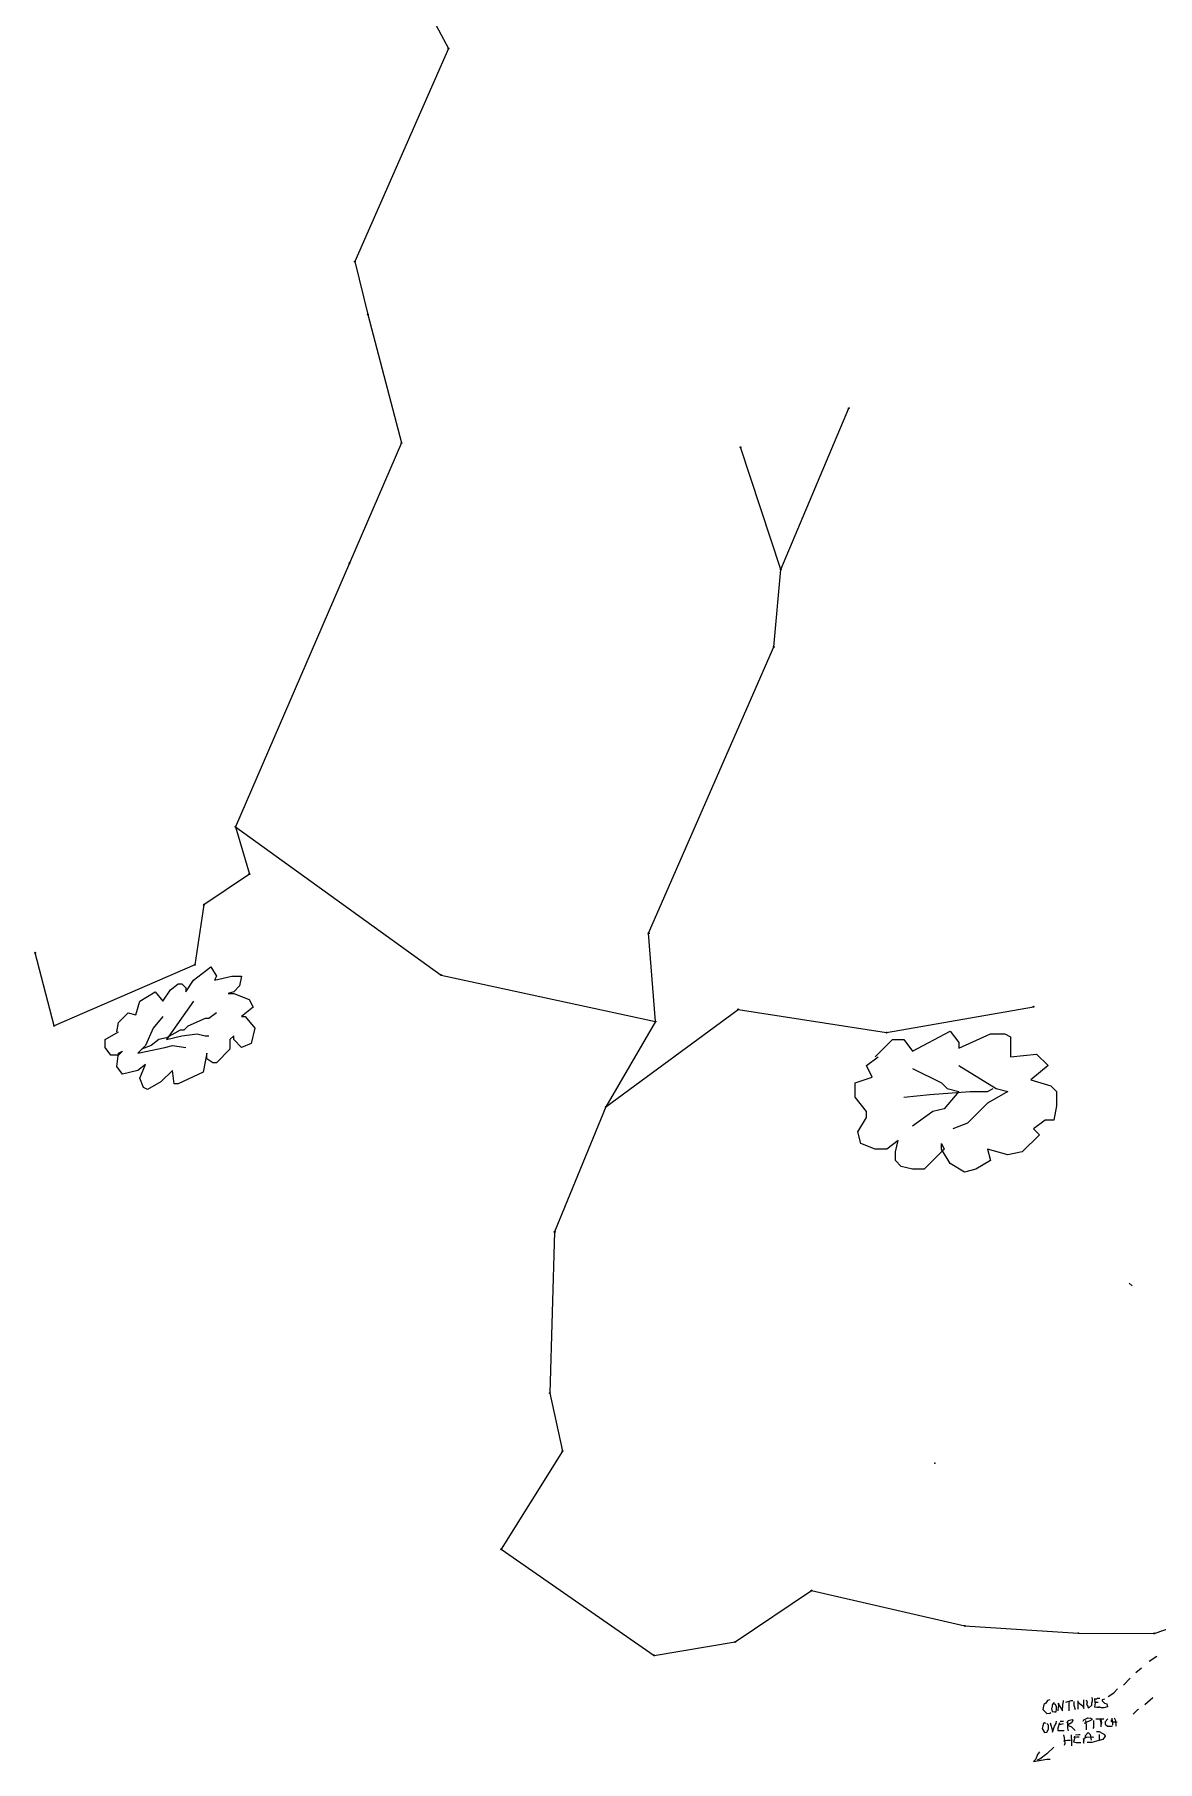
# Model space of a CAD drawing. Header units: millimetres. Extents: x -158 to 813, y -516 to 729.
# Drawn here: x -87.9 to 146, y -480.8 to -121 of the extents above; entities that cross this region are included whole.
import ezdxf

# ---------------------------------------------------------------- set-up
doc = ezdxf.new("R2010")
doc.units = ezdxf.units.MM

msp = doc.modelspace()

# ---------------------------------------------------------------- linework, layer by layer
at = {"layer": 'Shots', "color": 1}
for p, q in [((-8.84, -110.566), (-1.688, -123.958)), ((-1.688, -123.958), (-21.234, -168.362)), ((-21.234, -168.362), (-18.538, -179.346)), ((-18.538, -179.346), (-11.538, -206.124)), ((67.52, -232.506), (81.682, -198.89)), ((-11.538, -206.124), (-22.342, -231.16)), ((67.52, -232.506), (59.106, -207.042)), ((-22.342, -231.16), (-46.074, -286.1)), ((66.076, -248.646), (67.52, -232.506)), ((39.976, -308.28), (66.076, -248.646)), ((-46.074, -286.1), (-43.206, -295.962)), ((-46.074, -286.1), (-3.222, -317.016)), ((-43.206, -295.962), (-52.712, -302.362)), ((-52.712, -302.362), (-54.54, -314.848)), ((41.382, -326.686), (39.976, -308.28)), ((-83.87, -327.578), (-87.848, -312.338)), ((-54.54, -314.848), (-83.87, -327.578)), ((-3.222, -317.016), (41.382, -326.686)), ((89.548, -328.978), (120.114, -323.592)), ((31.022, -344.456), (58.618, -324.15)), ((41.382, -326.686), (31.022, -344.456)), ((58.618, -324.15), (89.548, -328.978)), ((31.022, -344.456), (20.396, -370.526)), ((20.396, -370.526), (19.422, -404.078)), ((19.422, -404.078), (22.032, -416.18)), ((22.032, -416.18), (9.274, -436.624)), ((9.274, -436.624), (41.152, -458.742)), ((145.3, -454.15), (188.476, -439.468)), ((57.994, -455.928), (73.9, -445.232)), ((73.9, -445.232), (105.826, -452.616)), ((105.826, -452.616), (129.47, -454.112)), ((41.152, -458.742), (57.994, -455.928)), ((129.47, -454.112), (145.3, -454.15))]:
    msp.add_line(p, q, dxfattribs=at)
for centre in [(-1.688, -123.958), (-21.234, -168.362), (-18.538, -179.346), (81.682, -198.89), (-11.538, -206.124), (59.106, -207.042), (-22.342, -231.16), (67.52, -232.506), (66.076, -248.646), (-46.074, -286.1), (-43.206, -295.962), (-52.712, -302.362), (39.976, -308.28), (-87.848, -312.338), (-54.54, -314.848), (-3.222, -317.016), (120.114, -323.592), (41.382, -326.686), (58.618, -324.15), (-83.87, -327.578), (89.548, -328.978), (31.022, -344.456), (20.396, -370.526), (19.422, -404.078), (22.032, -416.18), (9.274, -436.624), (73.9, -445.232), (105.826, -452.616), (57.994, -455.928), (129.47, -454.112), (145.3, -454.15), (41.152, -458.742)]:
    msp.add_circle(centre, 0.1, dxfattribs=at)
at = {"layer": 'Sketch', "color": 3}
for points in [[(-70.84, -328.86), (-70.44, -326.86), (-68.44, -324.86), (-66.84, -325.26), (-66.04, -322.46), (-62.84, -320.46), (-61.24, -322.46), (-59.64, -320.06), (-58.04, -318.86), (-57.24, -318.86), (-56.44, -319.66), (-56.44, -320.46), (-54.84, -318.06), (-51.24, -315.26), (-50.04, -317.26), (-50.44, -318.06), (-46.84, -317.26), (-44.84, -317.26), (-45.24, -319.26), (-46.44, -320.46), (-47.64, -320.86), (-46.44, -320.86), (-43.24, -322.06), (-42.44, -323.66), (-44.84, -325.66), (-44.04, -325.66), (-42.04, -328.06), (-42.84, -331.26), (-44.84, -332.06), (-46.44, -330.46), (-46.44, -329.66), (-47.24, -330.46), (-47.24, -332.46), (-50.04, -335.26), (-50.84, -335.26), (-52.04, -334.46), (-52.04, -333.26), (-52.84, -337.26), (-58.04, -339.66), (-58.84, -339.66), (-59.24, -336.86), (-61.64, -339.26), (-64.44, -340.86), (-65.24, -340.46), (-66.04, -338.46), (-64.84, -335.66), (-66.44, -336.86), (-69.64, -337.66), (-70.84, -336.06), (-70.44, -333.26), (-69.64, -332.86), (-70.44, -333.66), (-72.04, -333.66), (-73.24, -332.06), (-73.24, -330.46), (-70.44, -328.86)], [(87.16, -334.06), (90.76, -330.46), (93.16, -330.46), (94.96, -332.86), (102.76, -328.66), (104.56, -331.06), (104.56, -332.26), (111.16, -329.26), (114.16, -329.26), (115.36, -329.86), (115.36, -334.06), (120.76, -333.46), (123.16, -335.86), (119.56, -338.86), (123.76, -340.06), (124.96, -341.26), (124.96, -344.26), (124.36, -347.26), (122.56, -347.26), (120.16, -349.06), (121.36, -350.26), (117.76, -353.86), (114.76, -354.46), (110.56, -353.26), (111.16, -355.66), (108.16, -357.46), (105.76, -358.06), (102.76, -356.26), (100.96, -353.26), (100.96, -352.06), (101.56, -353.26), (97.36, -357.46), (94.96, -357.46), (92.56, -356.86), (91.36, -355.66), (91.36, -353.86), (91.96, -351.46), (89.56, -353.26), (87.16, -353.26), (84.16, -352.06), (83.56, -349.66), (85.36, -346.66), (85.36, -345.46), (82.96, -342.46), (82.96, -339.46), (86.56, -338.26), (86.56, -338.26), (85.36, -335.86), (87.76, -334.06)]]:
    msp.add_lwpolyline(points, dxfattribs=at)
at = {"layer": 'Sketch', "color": 0}
for points in [[(-54.84, -322.46), (-60.44, -330.46), (-57.24, -329.66), (-54.04, -329.26), (-52.44, -329.66), (-51.64, -329.66)], [(-61.24, -325.66), (-63.24, -328.06), (-64.84, -331.66), (-66.44, -333.26), (-60.84, -332.06), (-59.24, -331.66), (-56.44, -332.06)], [(-50.04, -324.86), (-51.64, -326.06), (-52.44, -326.06), (-56.04, -327.66), (-56.84, -328.46), (-57.64, -328.46), (-60.44, -330.06), (-62.04, -330.46), (-63.64, -331.66), (-65.64, -332.46)], [(94.96, -336.46), (100.96, -339.46), (102.16, -340.66), (104.56, -341.26), (101.56, -344.86), (99.16, -345.46), (94.96, -348.46)], [(104.56, -335.86), (112.36, -340.66), (114.76, -341.26), (110.56, -343.66), (106.36, -347.86), (103.36, -349.06)], [(93.16, -342.46), (98.56, -341.86), (106.96, -341.26), (110.56, -341.26), (111.76, -340.66)], [(140.68, -381.78), (140.08, -381.18)], [(144.26, -459.92), (145.86, -458.92)], [(138.86, -464.92), (140.26, -463.52)], [(141.46, -462.32), (142.66, -461.32)], [(131.08, -468), (131.32, -468.48), (131.2, -468.96), (131.44, -469.32), (131.44, -469.56), (131.68, -469.68), (132.28, -469.08), (132.28, -468.72), (132.4, -468.24), (132.4, -467.76), (132.28, -467.52)], [(132.76, -467.76), (133.24, -467.76), (133.48, -467.64), (133.96, -467.64)], [(135.66, -467.32), (136.86, -466.52), (137.66, -465.72)], [(143.3, -468.96), (144.98, -467.52)], [(123.52, -468), (123.04, -468.12), (122.68, -468.72), (122.32, -468.96), (122.08, -470.04), (122.92, -470.88), (123.52, -470.76), (123.76, -470.64)], [(124.48, -468.72), (124.24, -468.72), (124, -469.2), (124, -469.56), (123.88, -469.8), (124, -470.4), (124.48, -470.52), (124.84, -470.52), (124.96, -469.92), (124.96, -469.44), (124.72, -468.96), (124.24, -468.84)], [(125.2, -468.72), (126.16, -470.28), (126.28, -468.96), (126.4, -468.36), (126.4, -468.12)], [(125.32, -468.72), (125.32, -469.2), (125.2, -470.04), (125.2, -470.28)], [(126.88, -468.48), (127.96, -468.12), (128.32, -468.12)], [(127.6, -468.24), (127.48, -468.84), (127.48, -470.28)], [(128.56, -468.36), (128.56, -469.08), (128.8, -470.04)], [(129.28, -468.36), (129.76, -468.84), (130.36, -469.2), (130.6, -469.8), (130.6, -468)], [(129.4, -468.24), (129.4, -469.92)], [(132.88, -468), (133, -468.6), (132.88, -469.44), (133.36, -469.56), (133.84, -469.56)], [(132.88, -468.48), (133.6, -468.48)], [(134.92, -467.88), (134.44, -468), (134.44, -468.24), (134.92, -468.72), (135.4, -468.84), (135.52, -469.44), (134.8, -469.68), (134.32, -469.68), (133.72, -469.44)], [(140.9, -471), (141.86, -470.04), (142.1, -469.92)], [(122.68, -472.92), (122.44, -472.8), (122.2, -472.92), (122.08, -473.4), (121.96, -474), (122.44, -474.84), (122.92, -474.72), (123.28, -474.12), (123.28, -473.28), (122.92, -472.92)], [(123.64, -472.8), (124.12, -474.48), (124.12, -474.72), (124.48, -473.52), (124.84, -472.92), (124.96, -472.44)], [(125.56, -472.8), (125.2, -473.88), (125.2, -474.36), (126.52, -474.36)], [(125.56, -473.04), (125.92, -473.04), (126.4, -472.92)], [(125.68, -472.44), (126.4, -472.44)], [(127.12, -472.8), (127.36, -472.32), (128.2, -472.08), (128.32, -472.32), (128.08, -472.8), (127.24, -473.28), (128.08, -473.64), (128.8, -474.36)], [(127.24, -472.68), (127.24, -473.88), (127.36, -474.48)], [(130.48, -472.44), (130.6, -472.2), (131.44, -471.72), (132.04, -471.84), (132.28, -471.96), (132.28, -472.2), (130.72, -472.92)], [(130.48, -476.04), (130.6, -476.52), (130.48, -476.76), (130.6, -477), (130.6, -476.52), (130.72, -476.04), (130.96, -475.8), (130.96, -475.44), (131.56, -474.84), (131.92, -475.2), (132.16, -476.4)], [(130.96, -472.32), (131.08, -473.28), (131.08, -474.24)], [(133.24, -474.6), (133.84, -474.6), (134.92, -475.2), (135.04, -475.56), (134.56, -476.28), (133.24, -476.64), (132.28, -476.88), (131.32, -476.88)], [(132.64, -472.32), (132.64, -473.76), (132.52, -474)], [(133.12, -471.96), (134.8, -471.96)], [(133.96, -471.96), (134.2, -472.8), (134.2, -473.64)], [(134.2, -472.08), (134.32, -472.8), (134.2, -473.28)], [(135.64, -471.96), (135.04, -472.56), (135.04, -473.04), (135.52, -473.52), (136.36, -473.52), (136.6, -473.4)], [(136.36, -472.56), (136.36, -472.2), (136.48, -472.56), (137.08, -472.56), (137.32, -472.68), (137.56, -472.56)], [(136.48, -471.84), (136.6, -473.04), (136.6, -473.28)], [(136.96, -471.72), (137.2, -472.32), (137.32, -473.52)], [(124.36, -477.84), (122.92, -479.28), (121.48, -480.36), (120.88, -480.6)], [(126.4, -475.32), (126.52, -475.92), (126.64, -477.12), (126.52, -477.48)], [(126.4, -476.52), (127.24, -476.4), (127.84, -476.4)], [(127.96, -475.32), (127.96, -475.92), (128.08, -476.28), (128.08, -477.6)], [(128.68, -475.56), (128.68, -476.16), (128.44, -476.76), (129.04, -476.88), (130, -476.88)], [(128.56, -475.8), (129.16, -475.68), (129.64, -475.68)], [(128.92, -475.32), (129.52, -475.2), (129.88, -475.2)], [(130.6, -476.04), (131.2, -475.8), (132.4, -475.68), (132.64, -475.8)], [(133.84, -475.2), (133.84, -476.4)], [(121.36, -478.8), (121, -479.4), (120.64, -480.36), (120.16, -480.84), (122.92, -480.36), (123.64, -480.36)]]:
    msp.add_lwpolyline(points, dxfattribs=at)
msp.add_point((99.6, -418.72), dxfattribs=at)

doc.saveas('drawing.dxf')
